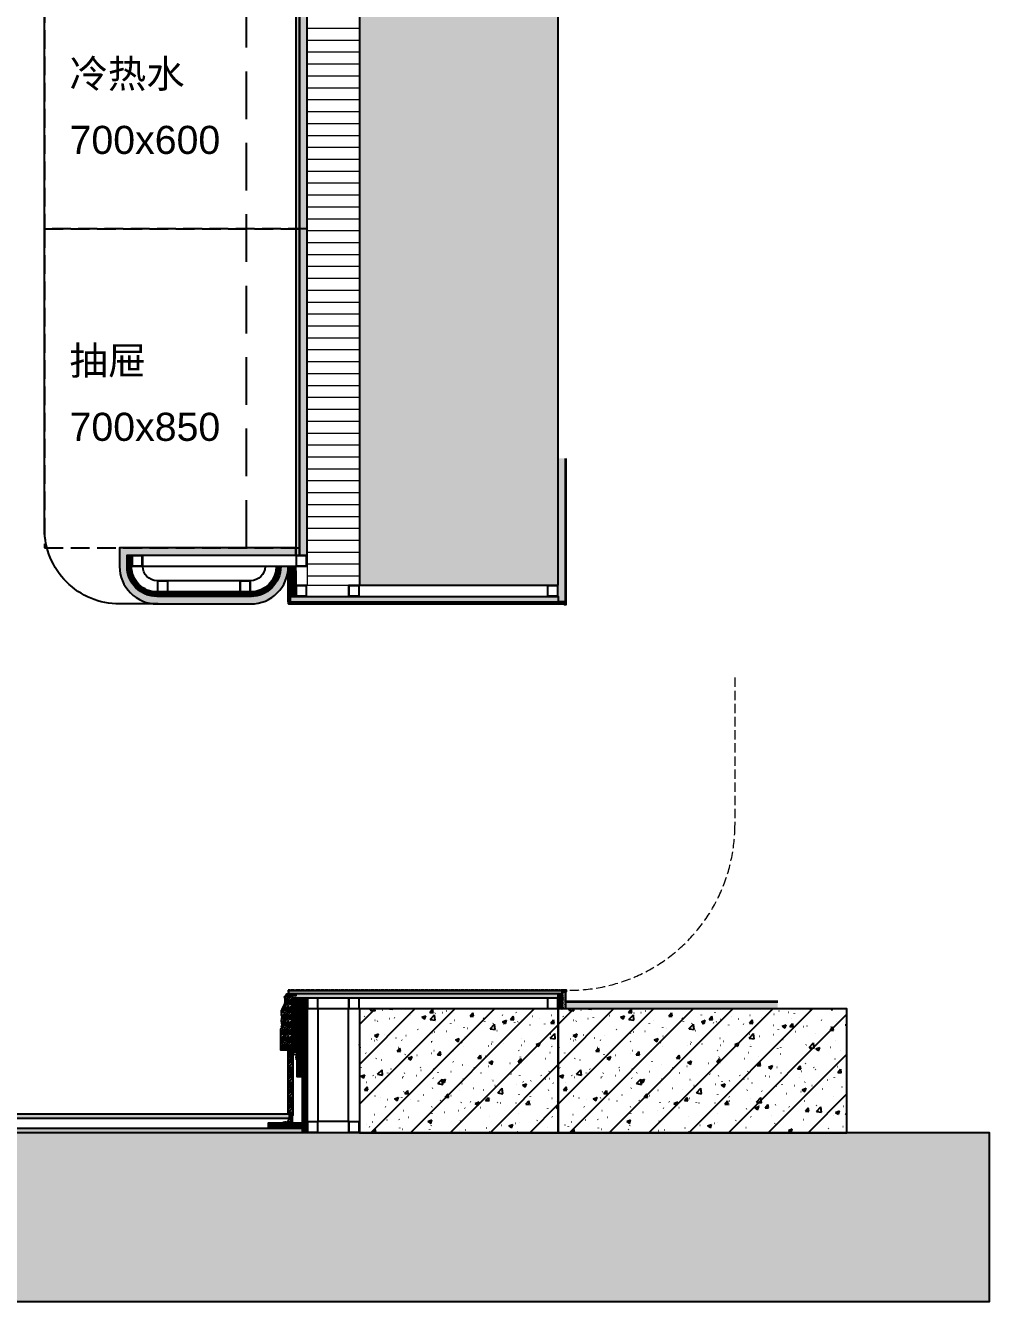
# Model space of a CAD drawing. Header units: millimetres. Extents: x 90086 to 135690, y -7745 to 15991.
# Drawn here: x 132469 to 135040, y -7675 to -4273 of the extents above; entities that cross this region are included whole.
import ezdxf

# ---------------------------------------------------------------- set-up
doc = ezdxf.new("R2010")
doc.units = ezdxf.units.MM
for name, pattern in [('ACAD_ISO02W100', [15, 12, -3]), ('DASH', [0.35, 0.25, -0.1]), ('DASHED', [19.05, 12.7, -6.35]), ('HIDDEN2', [0.1875, 0.125, -0.0625])]:
    doc.linetypes.add(name, pattern=pattern)
for name, color, linetype, lineweight in [('_ACM-A-DETL-PATT', 8, 'Continuous', 0), ('_ACM-A-DETL-THIN', 2, 'Continuous', 9), ('_ACM-A-HACH', 251, 'Continuous', 9), ('_ACM-A-WALL-HACH', 251, 'Continuous', 9), ('I-WALL', 6, 'Continuous', 13), ('IA10-16 Floor Detail$0$A-ELEV-HATC-8', 8, 'Continuous', 5)]:
    doc.layers.add(name, color=color, linetype=linetype, lineweight=lineweight)
for name, color, linetype in [('FURN', 1, 'Continuous'), ('I-DETL-LW01', 1, 'Continuous'), ('I-DETL-LW02', 2, 'Continuous'), ('I-DETL-LW251', 251, 'Continuous'), ('I-PL-IDS-MILL', 40, 'Continuous'), ('I-PL-LIGHT', 1, 'HIDDEN2'), ('I-SECT-LW01', 1, 'Continuous'), ('I-SECT-LW02', 2, 'Continuous'), ('I-SECT-LW251-PATT', 251, 'Continuous'), ('PE-尺寸标注', 44, 'Continuous'), ('Structure【大样结构线】', 30, 'Continuous'), ('WALL TYPE$0$HATCH', 8, 'Continuous'), ('WALL TYPE$0$I-SECT-LW03', 3, 'Continuous')]:
    doc.layers.add(name, color=color, linetype=linetype)
doc.styles.add('Arial', font='ARIALUNI.ttf')
pattern_1 = [(45, (77984.889, -14447.9702), (-2.24506403, 2.24506403), []), (135, (77984.889, -14447.9702), (-6.73519209, 2.24506403), [7.9375, -4.7625])]

# ---------------------------------------------------------------- blocks, each defined once
blk = doc.blocks.new('A$C4abdce61')
at = {"layer": '_ACM-A-DETL-PATT'}
for points in [[(1.5, 0), (28.5, 0, 0.4142136), (30, 1.5), (30, 28.5, 0.4142136), (28.5, 30), (1.5, 30, 0.4142136), (0, 28.5), (0, 1.5, 0.4142136)], [(3.75, 2.25), (26.25, 2.25, 0.4142136), (27.75, 3.75), (27.75, 26.25, 0.4142136), (26.25, 27.75), (3.75, 27.75, 0.4142136), (2.25, 26.25), (2.25, 3.75, 0.4142136)]]:
    blk.add_lwpolyline(points, format="xyb", close=True, dxfattribs=at)
blk = doc.blocks.new('海龙_1215173755')
at = {"layer": 'WALL TYPE$0$HATCH', "ltscale": 2}
h = blk.add_hatch(dxfattribs=at)
h.set_pattern_fill('ANSI32', color=256, scale=0.5)
h.set_pattern_definition([(45, (-39299.698, -12402.6693), (-3.36759605, 3.36759605), []), (45, (-39297.453, -12402.6693), (-3.36759605, 3.36759605), [])])
edge = h.paths.add_edge_path()
edge.add_line((2.3, -7.2), (2.3, 11.3))
edge.add_line((2.3, 11.3), (-2.8, 11.3))
edge.add_arc((-2.8, 9.3), 2, 90, 201.2139)
edge.add_arc((-6, 5.9), 2.97, -243.0808, 63.0808, ccw=False)
edge.add_arc((-9.2, 9.3), 2, 338.7861, 450)
edge.add_line((-9.2, 11.3), (-22.7, 11.3))
edge.add_line((-22.7, 11.3), (-22.7, 9.3))
edge.add_line((-22.7, 9.3), (-9.2, 9.3))
edge.add_arc((-6, 6.1), 4.51, 135.3033, 404.6967)
edge.add_line((-2.8, 9.3), (0.3, 9.3))
edge.add_line((0.3, 9.3), (0.3, -3.5))
edge.add_line((0.3, -3.5), (0.3, -5.1))
edge.add_line((0.3, -5.1), (-6.5, -5.1))
edge.add_line((-6.5, -5.1), (-6.5, -7.2))
edge.add_line((-6.5, -7.2), (2.3, -7.2))
at = {"color": 1, "linetype": 'Continuous', "lineweight": 15}
blk.add_lwpolyline([(2.3, -7.2), (2.3, 11.3), (-2.8, 11.3, 0.527318), (-4.6, 8.5, -4.178276), (-7.3, 8.5, 0.527318), (-9.2, 11.3), (-22.7, 11.3), (-22.7, 9.3), (-9.2, 9.3, 2.396256), (-2.8, 9.3), (0.3, 9.3), (0.3, -3.5), (0.3, -5.1), (-6.5, -5.1), (-6.5, -7.2)], format="xyb", close=True, dxfattribs=at)
at = {"color": 1, "linetype": 'Continuous', "lineweight": 15, "elevation": 7.8}
blk.add_lwpolyline([(-17.3, 24.1), (-17.3, 8.5), (-15.2, 8.5), (-15.2, 24.1)], close=True, dxfattribs=at)

msp = doc.modelspace()

# ---------------------------------------------------------------- hatches: boundary and pattern name
h = msp.add_hatch()
h.set_pattern_fill('0-钢筋混凝土001-DOM', color=250, scale=15, pattern_type=2)
h.set_pattern_definition([(45, (133109.71, -55.11), (-53.033, 53.033), []), (50, (133109.71, -55.11), (107.589, -9.4128), [11.25, -123.75]), (355, (133109.71, -55.11), (-20.8127, 112.8288), [9, -99]), (100.4514, (133118.68, -55.89), (86.7764, 103.416), [9.561, -105.1713]), (46.1842, (133109.71, -25.11), (160.0862, -24.828), [16.875, -185.625]), (96.6356, (133123.05, -27.18), (140.1994, 146.1177), [14.3415, -157.757]), (351.1842, (133109.71, -25.11), (140.1993, 146.118), [13.5, -148.5]), (21, (133124.71, -32.61), (89.536, -60.3928), [11.25, -123.75]), (326, (133124.71, -32.61), (36.4973, 108.7725), [9, -99]), (71.4514, (133132.17, -37.64), (126.0334, 48.3796), [9.561, -105.1713]), (37.5, (133109.71, -55.11), (1.82398, 49.93408), [0.75, -97.8, 0.75, -100.5, 0.75, -99.375]), (7.5, (133109.71, -55.11), (39.46043, 59.16176), [0.75, -57.3, 0.75, -95.55, 0.75, -37.875]), (327.5, (133076.26, -55.11), (80.07337, -3.38323), [0.75, -37.5, 0.75, -117, 0.75, -155.25]), (317.5, (133061.26, -55.11), (87.4779, 15.01575), [0.75, -48.75, 0.75, -77.7, 0.75, -110.25])])
h.paths.add_polyline_path([(133889.7, -5765.1), (133889.7, -2745.1), (133359.7, -2745.1), (133359.7, -5765.1)])
h = msp.add_hatch()
h.set_pattern_fill('0-钢筋混凝土001-DOM', color=250, scale=15, pattern_type=2)
h.set_pattern_definition([(45, (133109.71, -4535.11), (-53.033, 53.033), []), (50, (133109.71, -4535.11), (107.589, -9.4128), [11.25, -123.75]), (355, (133109.71, -4535.11), (-20.8127, 112.829), [9, -99]), (100.4514, (133118.68, -4535.89), (86.7764, 103.416), [9.561, -105.1713]), (46.184, (133109.71, -4505.11), (160.086, -24.828), [16.875, -185.625]), (96.6356, (133123.05, -4507.18), (140.199, 146.118), [14.3415, -157.757]), (351.184, (133109.71, -4505.11), (140.199, 146.118), [13.5, -148.5]), (21, (133124.71, -4512.61), (89.536, -60.3928), [11.25, -123.75]), (326, (133124.71, -4512.61), (36.4973, 108.7725), [9, -99]), (71.4514, (133132.17, -4517.64), (126.0334, 48.3796), [9.561, -105.1713]), (37.5, (133109.71, -4535.11), (1.824, 49.9341), [0.75, -97.8, 0.75, -100.5, 0.75, -99.375]), (7.5, (133109.71, -4535.11), (39.4604, 59.1618), [0.75, -57.3, 0.75, -95.55, 0.75, -37.875]), (327.5, (133076.26, -4535.11), (80.07337, -3.38323), [0.75, -37.5, 0.75, -117, 0.75, -155.25]), (317.5, (133061.26, -4535.11), (87.478, 15.0157), [0.75, -48.75, 0.75, -77.7, 0.75, -110.25])])
h.paths.add_polyline_path([(133889.7, -7225.1), (133889.7, -6895.1), (133359.7, -6895.1), (133359.7, -7225.1)])
h = msp.add_hatch()
h.set_pattern_fill('0-钢筋混凝土001-DOM', color=250, scale=15, pattern_type=2)
h.set_pattern_definition([(45, (133639.71, -4535.11), (-53.033, 53.033), []), (50, (133639.71, -4535.11), (107.589, -9.4128), [11.25, -123.75]), (355, (133639.71, -4535.11), (-20.8127, 112.829), [9, -99]), (100.4514, (133648.68, -4535.89), (86.7764, 103.416), [9.561, -105.1713]), (46.184, (133639.71, -4505.11), (160.086, -24.828), [16.875, -185.625]), (96.6356, (133653.05, -4507.18), (140.199, 146.118), [14.3415, -157.757]), (351.184, (133639.71, -4505.11), (140.199, 146.118), [13.5, -148.5]), (21, (133654.71, -4512.61), (89.536, -60.3928), [11.25, -123.75]), (326, (133654.71, -4512.61), (36.4973, 108.7725), [9, -99]), (71.4514, (133662.17, -4517.64), (126.0334, 48.3796), [9.561, -105.1713]), (37.5, (133639.71, -4535.11), (1.824, 49.9341), [0.75, -97.8, 0.75, -100.5, 0.75, -99.375]), (7.5, (133639.71, -4535.11), (39.4604, 59.1618), [0.75, -57.3, 0.75, -95.55, 0.75, -37.875]), (327.5, (133606.26, -4535.11), (80.07337, -3.38323), [0.75, -37.5, 0.75, -117, 0.75, -155.25]), (317.5, (133591.26, -4535.11), (87.478, 15.0157), [0.75, -48.75, 0.75, -77.7, 0.75, -110.25])])
h.paths.add_polyline_path([(134659.7, -7225.1), (134659.7, -6895.1), (133889.7, -6895.1), (133889.7, -7225.1)])
h = msp.add_hatch()
h.set_pattern_fill('0-钢筋混凝土001-DOM', color=250, scale=15, pattern_type=2)
h.set_pattern_definition([(45, (131624.71, -4985.11), (-53.033, 53.033), []), (50, (131624.71, -4985.11), (107.589, -9.4128), [11.25, -123.75]), (355, (131624.71, -4985.11), (-20.8127, 112.8288), [9, -99]), (100.4514, (131633.68, -4985.89), (86.7764, 103.416), [9.561, -105.1713]), (46.1842, (131624.71, -4955.11), (160.086, -24.828), [16.875, -185.625]), (96.6356, (131638.05, -4957.18), (140.1994, 146.1177), [14.3415, -157.757]), (351.184, (131624.71, -4955.11), (140.199, 146.118), [13.5, -148.5]), (21, (131639.71, -4962.61), (89.536, -60.3928), [11.25, -123.75]), (326, (131639.71, -4962.61), (36.4973, 108.7725), [9, -99]), (71.4514, (131647.17, -4967.64), (126.0334, 48.3796), [9.561, -105.1713]), (37.5, (131624.71, -4985.11), (1.82398, 49.93408), [0.75, -97.8, 0.75, -100.5, 0.75, -99.375]), (7.5, (131624.71, -4985.11), (39.4604, 59.16176), [0.75, -57.3, 0.75, -95.55, 0.75, -37.875]), (327.5, (131591.26, -4985.11), (80.07337, -3.38323), [0.75, -37.5, 0.75, -117, 0.75, -155.25]), (317.5, (131576.26, -4985.11), (87.4779, 15.0157), [0.75, -48.75, 0.75, -77.7, 0.75, -110.25])])
h.paths.add_polyline_path([(131874.7, -7225.1), (131874.7, -7675.1), (135039.7, -7675.1), (135039.7, -7225.1)])
at = {"layer": '_ACM-A-WALL-HACH'}
h = msp.add_hatch(dxfattribs=at)
h.set_pattern_fill('ANSI31', color=256, scale=10, angle=-45)
h.set_pattern_definition([(360, (119955.28, 90113.024), (1e-14, 31.75), [])])
h.paths.add_polyline_path([(133359.7, -5765.1), (133359.7, -2745.1), (133219.7, -2745.1), (133219.7, -5765.1)])
at = {"layer": 'I-DETL-LW251'}
h = msp.add_hatch(dxfattribs=at)
h.set_pattern_fill('ANSI38', color=250, angle=180)
h.set_pattern_definition([(225, (132739.7042, -5795.1087), (2.245064, -2.245064), []), (315, (132739.7042, -5795.1087), (6.735192, -2.245064), [7.9375, -4.7625])])
edge = h.paths.add_edge_path()
edge.add_line((132751.7, -5685.1), (132739.7, -5685.1))
edge.add_line((132739.7, -5685.1), (132739.7, -5715.1))
edge.add_arc((132819.7, -5715.1), 80, 180, 270)
edge.add_line((132819.7, -5795.1), (133069.7, -5795.1))
edge.add_arc((133069.7, -5715.1), 80, -90, 0)
edge.add_line((133149.7, -5715.1), (133137.7, -5715.1))
edge.add_arc((133069.7, -5715.1), 68, -90, 0, ccw=False)
edge.add_line((133069.7, -5783.1), (132819.7, -5783.1))
edge.add_arc((132819.7, -5715.1), 68, -180, -90, ccw=False)
edge.add_line((132751.7, -5715.1), (132751.7, -5685.1))
h = msp.add_hatch(dxfattribs=at)
h.set_pattern_fill('ANSI38', color=250, angle=90)
h.set_pattern_definition([(135, (141988.1652, -56403.175), (-2.24506403, -2.24506403), []), (225, (141988.1652, -56403.175), (-2.24506403, -6.7351921), [7.9375, -4.7625])])
h.paths.add_polyline_path([(133174.7, -5715.1), (133174.7, -5795.1), (133189.5, -5795.1), (133189.5, -5715.1)])
h = msp.add_hatch(dxfattribs=at)
h.set_pattern_fill('ANSI38', color=250, angle=90)
h.set_pattern_definition([(135, (133174.7104, -5810.1087), (-2.245064, -2.245064), []), (225, (133174.7104, -5810.1087), (-2.245064, -6.735192), [7.9375, -4.7625])])
h.paths.add_polyline_path([(133174.7, -5795.1), (133174.7, -5810.1), (133889.7, -5810.1), (133889.7, -5795.1)])
h = msp.add_hatch(dxfattribs=at)
h.set_pattern_fill('ANSI38', color=250, angle=-90)
h.set_pattern_definition([(315, (77984.889, -14447.9702), (2.24506403, 2.24506403), []), (45, (77984.889, -14447.9702), (2.24506403, 6.73519209), [7.9375, -4.7625])])
edge = h.paths.add_edge_path()
edge.add_line((133189.7, -6855.1), (133189.7, -6860.1))
edge.add_line((133189.7, -6860.1), (133179.7, -6860.1))
edge.add_line((133179.7, -6860.1), (133179.7, -6865.1))
edge.add_line((133179.7, -6865.1), (133889.7, -6865.1))
edge.add_line((133889.7, -6865.1), (133889.7, -6855.1))
edge.add_line((133889.7, -6855.1), (133189.7, -6855.1))
h = msp.add_hatch(dxfattribs=at)
h.set_pattern_fill('ANSI38', color=250)
h.set_pattern_definition(pattern_1)
h.paths.add_polyline_path([(133192.9, -6865.1), (133192.9, -7005.4), (133179.7, -7005.4), (133179.7, -6865.1)])
h = msp.add_hatch(dxfattribs=at)
h.set_pattern_fill('ANSI38', color=250)
h.set_pattern_definition(pattern_1)
h.paths.add_polyline_path([(133207.8, -7075.7), (133193, -7075.7), (133193, -6865.1), (133207.8, -6865.1)])
h = msp.add_hatch(dxfattribs=at)
h.set_pattern_fill('ANSI38', color=250)
h.set_pattern_definition(pattern_1)
h.paths.add_polyline_path([(133219.8, -7225.1), (133207.8, -7225.1), (133207.8, -6865.1), (133219.8, -6865.1)])
h = msp.add_hatch(dxfattribs=at)
h.set_pattern_fill('ANSI38', color=250, angle=-90)
h.set_pattern_definition([(315, (77964.999, -14447.9702), (2.24506403, 2.24506403), []), (45, (77964.999, -14447.9702), (2.24506403, 6.73519209), [7.9375, -4.7625])])
h.paths.add_polyline_path([(133899.7, -6855.1), (133899.7, -6895.1), (133889.7, -6895.1), (133889.7, -6855.1)])
h = msp.add_hatch(dxfattribs=at)
h.set_pattern_fill('ANSI38', color=250, angle=-90)
h.set_pattern_definition([(315, (121389.21, 28586.6786), (2.24506403, 2.24506403), []), (45, (121389.21, 28586.6786), (2.24506403, 6.7351921), [7.9375, -4.7625])])
h.paths.add_polyline_path([(130524.7, -7225.2), (130524.7, -7213.2), (133207.8, -7213.2), (133207.8, -7225.2)])
h = msp.add_hatch(dxfattribs=at)
h.set_pattern_fill('ANSI38', color=250, angle=-90)
h.set_pattern_definition([(315, (133655.9838, -8404.1086), (2.245064, 2.245064), []), (45, (133655.9838, -8404.1086), (2.245064, 6.735192), [7.9375, -4.7625])])
h.paths.add_polyline_path([(133117.1, -7213.2), (133117.1, -7198.4), (133207.8, -7198.4), (133207.8, -7213.2)])
at = {"layer": 'I-SECT-LW251-PATT'}
h = msp.add_hatch(dxfattribs=at)
h.set_pattern_fill('AR-SAND', color=256, scale=0.05, angle=270)
h.set_pattern_definition([(307.5, (133889.7104, -5765.1087), (2.447066, 0.080002), [0, -1.9304, 0, -2.159, 0, -2.06375]), (277.5, (133889.7104, -5765.1087), (3.584126, -2.247616), [0, -1.0414, 0, -1.7399, 0, -0.66675]), (237.5, (133889.7104, -5763.5466), (0.007186, -3.954962), [0, -0.635, 0, -2.286, 0, -2.9845]), (227.5, (133889.7104, -5763.5466), (1.114647, -3.817782), [0, -0.3175, 0, -1.4986, 0, -1.7145])])
h.paths.add_polyline_path([(133907.7, -5427), (133889.7, -5427), (133889.7, -5809.1), (133907.7, -5809.1)])
h = msp.add_hatch(dxfattribs=at)
h.set_pattern_fill('AR-SAND', color=256, scale=0.05, angle=270, style=0)
h.set_pattern_definition([(307.5, (115142.6303, 5507.5133), (2.44706619, 0.08000156), [0, -1.9304, 0, -2.159, 0, -2.06375]), (277.5, (115142.6303, 5507.5133), (3.5841255, -2.2476164), [0, -1.0414, 0, -1.7399, 0, -0.66675]), (237.5, (115142.6303, 5509.0754), (0.00718592, -3.95496185), [0, -0.635, 0, -2.286, 0, -2.9845]), (227.5, (115142.6303, 5509.0754), (1.1146466, -3.81778226), [0, -0.3175, 0, -1.4986, 0, -1.7145])])
h.paths.add_polyline_path([(133170.8, -6846.1), (133899.7, -6846.1), (133899.7, -6855.1), (133170.8, -6855.1)])
h = msp.add_hatch(dxfattribs=at)
h.set_pattern_fill('AR-SAND', color=256, scale=0.05, angle=180, style=0)
h.set_pattern_definition([(217.5, (146262.3296, 11855.3037), (0.08000156, -2.44706619), [0, -1.9304, 0, -2.159, 0, -2.06375]), (187.5, (146262.3296, 11855.3037), (-2.2476164, -3.5841255), [0, -1.0414, 0, -1.7399, 0, -0.66675]), (147.5, (146263.8917, 11855.3037), (-3.95496185, -0.00718592), [0, -0.635, 0, -2.286, 0, -2.9845]), (137.5, (146263.8917, 11855.3037), (-3.81778226, -1.1146466), [0, -0.3175, 0, -1.4986, 0, -1.7145])])
h.paths.add_polyline_path([(133908.7, -6849.1), (133908.7, -6895.1), (133899.7, -6895.1), (133899.7, -6849.1)])
h = msp.add_hatch(dxfattribs=at)
h.set_pattern_fill('AR-SAND', color=256, scale=0.05, angle=180)
h.set_pattern_definition([(217.5, (133928.5925, -6936.1296), (0.0800016, -2.447066), [0, -1.9304, 0, -2.159, 0, -2.06375]), (187.5, (133928.5925, -6936.1296), (-2.247616, -3.584126), [0, -1.0414, 0, -1.7399, 0, -0.66675]), (147.5, (133930.1546, -6936.1296), (-3.954962, -0.007186), [0, -0.635, 0, -2.286, 0, -2.9845]), (137.5, (133930.1546, -6936.1296), (-3.817782, -1.114647), [0, -0.3175, 0, -1.4986, 0, -1.7145])])
h.paths.add_polyline_path([(134475, -6877.1), (134475, -6895.1), (133908.7, -6895.1), (133908.7, -6877.1)])
at = {"layer": 'IA10-16 Floor Detail$0$A-ELEV-HATC-8'}
h = msp.add_hatch(dxfattribs=at)
h.set_pattern_fill('ANSI33', color=8)
h.set_pattern_definition([(45, (78054.881, -14497.97), (-4.49012806, 4.49012806), []), (45, (78059.371, -14497.97), (-4.49012806, 4.49012806), [3.175, -1.5875])])
h.paths.add_polyline_path([(133189.7, -5685.1), (133199.7, -5685.1), (133199.7, -2745.1), (133189.7, -2745.1)])
at = {"layer": 'PE-尺寸标注'}
h = msp.add_hatch(dxfattribs=at)
h.set_pattern_fill('木纹面1', color=250, scale=5, angle=-90, style=0, pattern_type=2)
h.set_pattern_definition([(333.43495, (77985.756, -14465.903), (-1e-09, -20), [4.621368, -17.7393114]), (310.601295, (78003.05, -14452.746), (2e-08, -20), [4.158066, -88.037378]), (310.601295, (78023.05, -14462.746), (2e-08, -20), [4.158066, -88.037378]), (310.601295, (78043.05, -14472.746), (-1e-08, -20), [4.158066, -88.037378]), (333.43495, (77982.96, -14455.756), (-1e-09, -20), [4.237008, -18.123672]), (320.19443, (77986.75, -14457.651), (8e-10, -20), [2.24049, -75.862006]), (320.19443, (78006.75, -14467.651), (8e-10, -20), [2.24049, -75.862006]), (320.19443, (78026.75, -14477.651), (8e-10, -20), [2.24049, -75.862006]), (291.80141, (77988.472, -14459.085), (-3e-08, -20), [2.868712, -50.982936]), (303.690068, (77989.537, -14461.749), (-1e-08, -20), [2.521813, -33.5337]), (333.43495, (77990.936, -14463.847), (-8e-09, -20), [3.3552885, -19.005391]), (315, (77993.937, -14465.348), (-3e-15, -20), [2.717818, -53.850724]), (315, (78013.937, -14475.348), (-3e-15, -20), [2.717818, -53.850724]), (291.80141, (77995.859, -14467.269), (-3e-08, -20), [2.19237, -51.659278]), (333.43495, (77982.499, -14449.275), (-8e-09, -20), [7.1896, -15.17108]), (320.19443, (77988.929, -14452.49), (8e-10, -20), [4.573562, -73.528935]), (320.19443, (78008.929, -14462.49), (8e-10, -20), [4.573562, -73.528935]), (320.19443, (78028.929, -14472.49), (8e-10, -20), [4.573562, -73.528935]), (303.690068, (77992.443, -14455.418), (-1e-08, -20), [2.2405595, -33.8149534]), (285.945396, (77993.6856, -14457.2824), (-1.45e-06, -20), [3.5624845, -69.2386145]), (303.690068, (77994.664, -14460.708), (-1e-08, -20), [4.0929665, -31.962546]), (320.19443, (77996.935, -14464.113), (8e-10, -20), [5.197338, -72.90516]), (320.19443, (78016.935, -14474.113), (8e-10, -20), [5.197338, -72.90516]), (320.19443, (78036.935, -14484.113), (-3e-09, -20), [5.197338, -72.90516]), (291.80141, (78000.927, -14467.441), (-3e-08, -20), [5.7145015, -48.137147]), (320.19443, (77989.889, -14447.97), (8e-10, -20), [5.214067, -72.88843]), (320.19443, (78009.889, -14457.97), (8e-10, -20), [5.214067, -72.88843]), (320.19443, (78029.889, -14467.97), (8e-10, -20), [5.214067, -72.88843]), (303.690068, (77993.895, -14451.308), (-1e-08, -20), [4.838075, -31.217438]), (296.565051, (77996.578, -14455.334), (1e-09, -20), [7.98596, -81.456759]), (296.565051, (78016.578, -14465.334), (1e-09, -20), [7.98596, -81.456759]), (310.601295, (78000.15, -14462.477), (2e-08, -20), [4.319301, -87.876143]), (310.601295, (78020.15, -14472.477), (2e-08, -20), [4.319301, -87.876143]), (310.601295, (78040.15, -14482.477), (2e-08, -20), [4.319301, -87.876143]), (303.690068, (77996.673, -14449.305), (-1e-08, -20), [2.735792, -33.319722]), (296.565051, (77998.191, -14451.581), (8e-09, -20), [7.158076, -82.284643]), (296.565051, (78018.191, -14461.581), (-8e-08, -20), [7.158076, -82.284643]), (310.601295, (78001.392, -14457.984), (2e-08, -20), [1.700823, -90.494622]), (310.601295, (78021.392, -14467.984), (2e-08, -20), [1.700823, -90.494622]), (310.601295, (78041.392, -14477.984), (2e-08, -20), [1.700823, -90.494622])])
edge = h.paths.add_edge_path()
edge.add_arc((133069.7, -5715.1), 80, -90, 0, ccw=False)
edge.add_line((133069.7, -5795.1), (132819.7, -5795.1))
edge.add_arc((132819.7, -5715.1), 80, -180, -90, ccw=False)
edge.add_line((132739.7, -5715.1), (132739.7, -5685.1))
edge.add_line((132739.7, -5685.1), (133189.7, -5685.1))
edge.add_line((133189.7, -5685.1), (133189.7, -5665.1))
edge.add_line((133189.7, -5665.1), (132719.7, -5665.1))
edge.add_line((132719.7, -5665.1), (132719.7, -5715.1))
edge.add_arc((132819.7, -5715.1), 100, 180, 270)
edge.add_line((132819.7, -5815.1), (133069.7, -5815.1))
edge.add_arc((133069.7, -5715.1), 100, -90, 0)
edge.add_line((133169.7, -5715.1), (133149.7, -5715.1))
h = msp.add_hatch(dxfattribs=at)
h.set_pattern_fill('木纹面1', color=250, scale=5, style=0, pattern_type=2)
h.set_pattern_definition([(63.43495, (146128.372, -46306.52), (20, -1e-09), [4.621368, -17.739311]), (40.601295, (146115.215, -46289.226), (20, 2e-08), [4.158067, -88.037378]), (40.601295, (146125.215, -46269.226), (20, 2e-08), [4.158067, -88.037378]), (40.601295, (146135.215, -46249.226), (20, -1e-08), [4.158067, -88.037378]), (63.43495, (146118.224, -46309.315), (20, -1e-09), [4.237008, -18.123672]), (50.19443, (146120.119, -46305.525), (20, 8e-10), [2.24049, -75.862006]), (50.19443, (146130.119, -46285.525), (20, 8e-10), [2.24049, -75.862006]), (50.19443, (146140.119, -46265.525), (20, 8e-10), [2.24049, -75.862006]), (21.80141, (146121.5534, -46303.804), (20, -3e-08), [2.868712, -50.982936]), (33.690068, (146124.217, -46302.739), (20, -1e-08), [2.521813, -33.5337]), (63.43495, (146126.315, -46301.34), (20, -8e-09), [3.3552885, -19.005391]), (45, (146127.816, -46298.339), (20, -4e-15), [2.717818, -53.850724]), (45, (146137.816, -46278.339), (20, -4e-15), [2.717818, -53.850724]), (21.80141, (146129.7375, -46296.417), (20, -3e-08), [2.19237, -51.659278]), (63.43495, (146111.743, -46309.777), (20, -8e-09), [7.1896, -15.17108]), (50.19443, (146114.958, -46303.347), (20, 8e-10), [4.573562, -73.528935]), (50.19443, (146124.958, -46283.347), (20, 8e-10), [4.573562, -73.528935]), (50.19443, (146134.958, -46263.347), (20, 8e-10), [4.573562, -73.528935]), (33.690068, (146117.886, -46299.833), (20, -1e-08), [2.2405595, -33.814953]), (15.945396, (146119.7506, -46298.5903), (20, -1.45e-06), [3.5624845, -69.238614]), (33.690068, (146123.176, -46297.612), (20, -1e-08), [4.0929665, -31.962546]), (50.19443, (146126.582, -46295.341), (20, 8e-10), [5.197338, -72.90516]), (50.19443, (146136.582, -46275.341), (20, 8e-10), [5.197338, -72.90516]), (50.19443, (146146.582, -46255.341), (20, -3e-09), [5.197338, -72.90516]), (21.80141, (146129.909, -46291.3485), (20, -3e-08), [5.7145015, -48.137147]), (50.19443, (146110.438, -46302.387), (20, 8e-10), [5.214067, -72.88843]), (50.19443, (146120.438, -46282.387), (20, 8e-10), [5.214067, -72.88843]), (50.19443, (146130.438, -46262.387), (20, 8e-10), [5.214067, -72.88843]), (33.690068, (146113.776, -46298.381), (20, -1e-08), [4.838075, -31.217438]), (26.56505, (146117.802, -46295.6975), (20, 1e-09), [7.98596, -81.456759]), (26.56505, (146127.802, -46275.6975), (20, 1e-09), [7.98596, -81.456759]), (40.601295, (146124.945, -46292.126), (20, 2e-08), [4.3193, -87.876143]), (40.601295, (146134.945, -46272.126), (20, 2e-08), [4.3193, -87.876143]), (40.601295, (146144.945, -46252.126), (20, 2e-08), [4.3193, -87.876143]), (33.690068, (146111.773, -46295.603), (20, -1e-08), [2.735792, -33.319722]), (26.56505, (146114.049, -46294.085), (20, 8e-09), [7.158076, -82.284643]), (26.56505, (146124.049, -46274.085), (20, -8e-08), [7.158076, -82.284643]), (40.601295, (146120.452, -46290.884), (20, 2e-08), [1.700823, -90.494622]), (40.601295, (146130.452, -46270.884), (20, 2e-08), [1.700823, -90.494622]), (40.601295, (146140.452, -46250.884), (20, 2e-08), [1.700823, -90.494622])])
edge = h.paths.add_edge_path()
edge.add_line((133179.7, -6860.1), (133179.7, -6985.1))
edge.add_line((133179.7, -6985.1), (133179.7, -6985.1))
edge.add_line((133179.7, -6985.1), (133179.7, -7005.1))
edge.add_line((133179.7, -7005.1), (133149.7, -7005.1))
edge.add_line((133149.7, -7005.1), (133149.7, -6948.1))
edge.add_arc((133148.5, -6944), 4.26, -73.7626, 9.1139)
edge.add_arc((133154.9, -6941.4), 2.88, 93.24, 221.0136, ccw=False)
edge.add_arc((133174, -6926.6), 22.6, 148.2053, 211.7972, ccw=False)
edge.add_arc((133155.4, -6910.7), 4.1, 130.7657, 260.6155, ccw=False)
edge.add_arc((133163, -6901.8), 11.8, 146.3286, 209.4026, ccw=False)
edge.add_arc((133120.9, -6870), 41, -38.0152, 4.1596)
edge.add_arc((133162.9, -6864.1), 3.08, 91.4187, 249.425, ccw=False)
edge.add_line((133162.8, -6861.1), (133162.8, -6858.7))
edge.add_arc((133161.1, -6854.2), 4.77, -69.5436, -10.7646)
edge.add_line((133165.8, -6855.1), (133189.7, -6855.1))
edge.add_line((133189.7, -6855.1), (133189.7, -6860.1))
edge.add_line((133189.7, -6860.1), (133179.7, -6860.1))
h = msp.add_hatch(dxfattribs=at)
h.set_pattern_fill('木纹面1', color=250, scale=5, style=0, pattern_type=2)
h.set_pattern_definition([(63.43495, (78002.822, -14447.104), (20, -1e-09), [4.621368, -17.7393114]), (40.601295, (77989.665, -14429.81), (20, 2e-08), [4.158067, -88.037378]), (40.601295, (77999.665, -14409.81), (20, 2e-08), [4.158067, -88.037378]), (40.601295, (78009.665, -14389.81), (20, -1e-08), [4.158067, -88.037378]), (63.43495, (77992.675, -14449.899), (20, -1e-09), [4.237008, -18.123672]), (50.19443, (77994.57, -14446.109), (20, 8e-10), [2.24049, -75.862006]), (50.19443, (78004.57, -14426.109), (20, 8e-10), [2.24049, -75.862006]), (50.19443, (78014.57, -14406.109), (20, 8e-10), [2.24049, -75.862006]), (21.80141, (77996.004, -14444.388), (20, -3e-08), [2.868712, -50.982936]), (33.690068, (77998.668, -14443.322), (20, -1e-08), [2.521813, -33.5337]), (63.43495, (78000.766, -14441.923), (20, -8e-09), [3.3552885, -19.005391]), (45, (78002.266, -14438.922), (20, -4e-15), [2.717818, -53.850724]), (45, (78012.266, -14418.922), (20, -4e-15), [2.717818, -53.850724]), (21.80141, (78004.188, -14437.0006), (20, -3e-08), [2.19237, -51.659278]), (63.43495, (77986.194, -14450.36), (20, -8e-09), [7.1896, -15.17108]), (50.19443, (77989.409, -14443.93), (20, 8e-10), [4.573562, -73.528935]), (50.19443, (77999.409, -14423.93), (20, 8e-10), [4.573562, -73.528935]), (50.19443, (78009.409, -14403.93), (20, 8e-10), [4.573562, -73.528935]), (33.690068, (77992.337, -14440.417), (20, -1e-08), [2.2405595, -33.8149534]), (15.945396, (77994.2014, -14439.174), (20, -1.45e-06), [3.5624845, -69.2386145]), (33.690068, (77997.627, -14438.195), (20, -1e-08), [4.0929665, -31.962546]), (50.19443, (78001.032, -14435.925), (20, 8e-10), [5.197338, -72.90516]), (50.19443, (78011.032, -14415.925), (20, 8e-10), [5.197338, -72.90516]), (50.19443, (78021.032, -14395.925), (20, -3e-09), [5.197338, -72.90516]), (21.80141, (78004.3596, -14431.932), (20, -3e-08), [5.7145015, -48.137147]), (50.19443, (77984.889, -14442.97), (20, 8e-10), [5.214067, -72.88843]), (50.19443, (77994.889, -14422.97), (20, 8e-10), [5.214067, -72.88843]), (50.19443, (78004.889, -14402.97), (20, 8e-10), [5.214067, -72.88843]), (33.690068, (77988.227, -14438.965), (20, -1e-08), [4.838075, -31.217438]), (26.565051, (77992.253, -14436.281), (20, 1e-09), [7.98596, -81.456759]), (26.565051, (78002.253, -14416.281), (20, 1e-09), [7.98596, -81.456759]), (40.601295, (77999.396, -14432.71), (20, 2e-08), [4.319301, -87.876143]), (40.601295, (78009.396, -14412.71), (20, 2e-08), [4.319301, -87.876143]), (40.601295, (78019.396, -14392.71), (20, 2e-08), [4.319301, -87.876143]), (33.690068, (77986.224, -14436.186), (20, -1e-08), [2.735792, -33.319722]), (26.565051, (77988.5, -14434.669), (20, 8e-09), [7.158076, -82.284643]), (26.565051, (77998.5, -14414.669), (20, -8e-08), [7.158076, -82.284643]), (40.601295, (77994.903, -14431.468), (20, 2e-08), [1.700823, -90.494622]), (40.601295, (78004.903, -14411.468), (20, 2e-08), [1.700823, -90.494622]), (40.601295, (78014.903, -14391.468), (20, 2e-08), [1.700823, -90.494622])])
h.paths.add_polyline_path([(133181.7, -7175.1), (133169.7, -7175.1), (133169.7, -7005.1), (133174.2, -7005.1), (133174.2, -7014.3), (133177, -7014.3), (133177, -7007.7), (133181.7, -7007.7)])
h = msp.add_hatch(dxfattribs=at)
h.set_pattern_fill('木纹面1', color=250, scale=5, angle=-90, style=0, pattern_type=2)
h.set_pattern_definition([(333.43495, (122199.187, 28363.127), (-1e-09, -20), [4.621368, -17.739311]), (310.601295, (122216.48, 28376.284), (2e-08, -20), [4.158066, -88.037378]), (310.601295, (122236.48, 28366.284), (2e-08, -20), [4.158066, -88.037378]), (310.601295, (122256.48, 28356.284), (-1e-08, -20), [4.158066, -88.037378]), (333.43495, (122196.392, 28373.275), (-1e-09, -20), [4.237008, -18.123672]), (320.19443, (122200.181, 28371.38), (8e-10, -20), [2.24049, -75.862006]), (320.19443, (122220.181, 28361.38), (8e-10, -20), [2.24049, -75.862006]), (320.19443, (122240.181, 28351.38), (8e-10, -20), [2.24049, -75.862006]), (291.80141, (122201.9025, 28369.946), (-3e-08, -20), [2.868712, -50.982936]), (303.690068, (122202.968, 28367.282), (-1e-08, -20), [2.521813, -33.5337]), (333.43495, (122204.367, 28365.184), (-8e-09, -20), [3.355288, -19.005391]), (315, (122207.368, 28363.683), (-9e-15, -20), [2.717818, -53.850724]), (315, (122227.368, 28353.683), (-9e-15, -20), [2.717818, -53.850724]), (291.80141, (122209.29, 28361.7616), (-3e-08, -20), [2.19237, -51.659278]), (333.43495, (122195.93, 28379.756), (-8e-09, -20), [7.1896, -15.17108]), (320.19443, (122202.36, 28376.54), (8e-10, -20), [4.573562, -73.528935]), (320.19443, (122222.36, 28366.54), (8e-10, -20), [4.573562, -73.528935]), (320.19443, (122242.36, 28356.54), (8e-10, -20), [4.573562, -73.528935]), (303.690068, (122205.874, 28373.613), (-1e-08, -20), [2.24056, -33.814953]), (285.945396, (122207.1164, 28371.7485), (-1.45e-06, -20), [3.562485, -69.238614]), (303.690068, (122208.095, 28368.323), (-1e-08, -20), [4.092966, -31.962546]), (320.19443, (122210.365, 28364.918), (8e-10, -20), [5.197338, -72.90516]), (320.19443, (122230.365, 28354.918), (8e-10, -20), [5.197338, -72.90516]), (320.19443, (122250.365, 28344.918), (-3e-09, -20), [5.197338, -72.90516]), (291.80141, (122214.358, 28361.59), (-3e-08, -20), [5.714502, -48.137147]), (320.19443, (122203.32, 28381.06), (8e-10, -20), [5.214067, -72.88843]), (320.19443, (122223.32, 28371.06), (8e-10, -20), [5.214067, -72.88843]), (320.19443, (122243.32, 28361.06), (8e-10, -20), [5.214067, -72.88843]), (303.690068, (122207.326, 28377.723), (-1e-08, -20), [4.838075, -31.217438]), (296.56505, (122210.009, 28373.697), (1e-09, -20), [7.98596, -81.45676]), (296.56505, (122230.009, 28363.697), (1e-09, -20), [7.98596, -81.45676]), (310.601295, (122213.581, 28366.554), (2e-08, -20), [4.3193, -87.876143]), (310.601295, (122233.581, 28356.554), (2e-08, -20), [4.3193, -87.876143]), (310.601295, (122253.581, 28346.554), (2e-08, -20), [4.3193, -87.876143]), (303.690068, (122210.104, 28379.726), (-1e-08, -20), [2.735792, -33.319722]), (296.56505, (122211.621, 28377.45), (8e-09, -20), [7.158076, -82.284643]), (296.56505, (122231.621, 28367.45), (-8e-08, -20), [7.158076, -82.284643]), (310.601295, (122214.823, 28371.047), (2e-08, -20), [1.700823, -90.49462]), (310.601295, (122234.823, 28361.047), (2e-08, -20), [1.700823, -90.49462]), (310.601295, (122254.823, 28351.047), (2e-08, -20), [1.700823, -90.49462])])
h.paths.add_polyline_path([(131990.3, -7187.1), (131990.3, -7175.1), (133181.7, -7175.1), (133181.7, -7179.6), (133172.5, -7179.6), (133172.5, -7182.4), (133179.1, -7182.4), (133179.1, -7187.1)])
at = {"layer": 'Structure【大样结构线】'}
h = msp.add_hatch(dxfattribs=at)
h.set_pattern_fill('玻璃剖面', color=251, scale=5.00002, angle=270, pattern_type=2)
h.set_pattern_definition([(45, (133169.7104, -5820.1088), (5.00002, 10.00004), [7.0711, -7.0711]), (315, (133169.7104, -5810.1087), (5.00002, -10.00004), [7.0711, -7.0711])])
h.paths.add_polyline_path([(133174.7, -5715.1), (133169.7, -5715.1), (133169.7, -5809.1), (133170.7, -5810.1), (133174.7, -5810.1), (133174.7, -5795.1)])
h = msp.add_hatch(dxfattribs=at)
h.set_pattern_fill('玻璃剖面', color=251, scale=5.00002, angle=180, pattern_type=2)
h.set_pattern_definition([(315, (133895.7104, -5810.1087), (10.00004, -5.00002), [7.0711, -7.071096]), (225, (133905.7104, -5810.1087), (-10.00004, -5.00002), [7.071097, -7.071096])])
h.paths.add_polyline_path([(133905.7, -5810.1), (133169.7, -5810.1), (133169.7, -5814.1), (133170.7, -5815.1), (133905.7, -5815.1)])
at = {"layer": 'WALL TYPE$0$HATCH'}
h = msp.add_hatch(dxfattribs=at)
h.set_pattern_fill('AR-SAND', color=8, scale=0.1)
h.set_pattern_definition([(37.5, (78054.881, -14497.9703), (-0.16000313, 4.89413237), [0, -3.8608, 0, -4.318, 0, -4.1275]), (7.5, (78054.881, -14497.97), (4.4952328, 7.168251), [0, -2.0828, 0, -3.4798, 0, -1.3335]), (327.5, (78051.7567, -14497.9703), (7.9099237, 0.01437185), [0, -1.27, 0, -4.572, 0, -5.969]), (317.5, (78051.7567, -14497.97), (7.6355645, 2.2292932), [0, -0.635, 0, -2.9972, 0, -3.429])])
h.paths.add_polyline_path([(133199.7, -5685.1), (133219.7, -5685.1), (133219.7, -2745.1), (133199.7, -2745.1)])

# ---------------------------------------------------------------- linework, layer by layer
at = {"layer": '_ACM-A-HACH', "linetype": 'DASH', "ltscale": 100}
msp.add_lwpolyline([(134360.8, -6011.5), (134360.8, -6405.1, -0.414214), (133920.8, -6845.1, -2.414214)], format="xyb", dxfattribs=at)
at = {"layer": 'I-DETL-LW01'}
for p, q in [((133191.2, -5715.1), (132781.7, -5715.1)), ((133189.5, -5727.1), (133189.5, -5765.1)), ((133331.2, -6895.1), (133248.3, -6895.1)), ((133249.8, -7195.1), (133249.8, -6895.1)), ((133329.7, -6895.1), (133329.7, -7195.1)), ((133331.2, -7195.1), (133248.3, -7195.1))]:
    msp.add_line(p, q, dxfattribs=at)
for points in [[(133219.7, -5685.1), (133219.7, -2745.1), (133199.7, -2745.1), (133199.7, -5685.1), (133219.7, -5685.1)], [(133174.7, -5715.1), (133174.7, -5795.1), (133189.5, -5795.1), (133189.5, -5715.1)], [(133889.7, -5810.1), (133174.7, -5810.1), (133174.7, -5795.1), (133889.7, -5795.1)], [(133192.9, -6865.1), (133192.9, -7005.4), (133179.7, -7005.4), (133179.7, -6865.1)], [(133207.8, -7075.7), (133193, -7075.7), (133193, -6865.1), (133207.8, -6865.1)], [(133219.8, -7225.1), (133207.8, -7225.1), (133207.8, -6865.1), (133219.8, -6865.1)], [(130524.7, -7225.2), (130524.7, -7213.2), (133207.8, -7213.2), (133207.8, -7225.2)], [(133117.1, -7213.2), (133117.1, -7198.4), (133207.8, -7198.4), (133207.8, -7213.2)]]:
    msp.add_lwpolyline(points, close=True, dxfattribs=at)
for points in [[(133149.7, -5715.1), (133137.7, -5715.1, -0.414213), (133069.7, -5783.1), (132819.7, -5783.1, -0.414214), (132751.7, -5715.1), (132751.7, -5685.1)], [(133107.7, -5715.1, -0.414213), (133069.7, -5753.1), (132819.7, -5753.1, -0.414214), (132781.7, -5715.1), (132781.7, -5685.1)]]:
    msp.add_lwpolyline(points, format="xyb", dxfattribs=at)
msp.add_lwpolyline([(133189.7, -6855.1), (133189.7, -6860.1), (133179.7, -6860.1), (133179.7, -6865.1), (133889.7, -6865.1), (133889.7, -6855.1), (133189.7, -6855.1)], dxfattribs=at)
at = {"layer": 'I-DETL-LW02'}
for points in [[(133189.7, -5685.1), (133199.7, -5685.1), (133199.7, -2745.1), (133189.7, -2745.1)], [(133174.7, -5715.1), (133174.7, -5810.1), (133170.7, -5810.1), (133169.7, -5809.1), (133169.7, -5715.1)], [(133905.7, -5810.1), (133169.7, -5810.1), (133169.7, -5814.1), (133170.7, -5815.1), (133905.7, -5815.1)], [(133181.7, -7175.1), (133169.7, -7175.1), (133169.7, -7005.1), (133174.2, -7005.1), (133174.2, -7014.3), (133177, -7014.3), (133177, -7007.7), (133181.7, -7007.7)], [(131990.3, -7187.1), (131990.3, -7175.1), (133181.7, -7175.1), (133181.7, -7179.6), (133172.5, -7179.6), (133172.5, -7182.4), (133179.1, -7182.4), (133179.1, -7187.1)]]:
    msp.add_lwpolyline(points, close=True, dxfattribs=at)
for points in [[(133909.7, -5427), (133909.7, -5811.1)], [(133907.5, -5812.1), (133909.7, -5812.1), (133909.7, -5815.1), (133906.7, -5815.1), (133906.7, -5809.1), (133895.7, -5809.1), (133895.7, -5810.1), (133905.7, -5810.1), (133905.7, -5816.1), (133910.7, -5816.1), (133910.7, -5811.1), (133907.5, -5811.1), (133907.5, -5812.1)], [(133907.5, -6848.1), (133909.7, -6848.1), (133909.7, -6845.1), (133906.7, -6845.1), (133906.7, -6849.1), (133899.7, -6849.1), (133899.7, -6848.1), (133905.7, -6848.1), (133905.7, -6844.1), (133910.7, -6844.1), (133910.7, -6849.1), (133907.5, -6849.1), (133907.5, -6848.1)], [(133909.7, -6875.1), (133909.7, -6849.1)], [(134475, -6875.1), (133908.7, -6875.1)]]:
    msp.add_lwpolyline(points, dxfattribs=at)
for points in [[(133149.7, -5715.1, -0.414213), (133069.7, -5795.1), (132819.7, -5795.1, -0.414214), (132739.7, -5715.1), (132739.7, -5685.1), (133189.7, -5685.1), (133189.7, -5665.1), (132719.7, -5665.1), (132719.7, -5715.1, 0.414214), (132819.7, -5815.1), (133069.7, -5815.1, 0.414213), (133169.7, -5715.1), (133149.7, -5715.1)], [(133179.7, -6860.1), (133179.7, -6985.1), (133179.7, -6985.1), (133179.7, -7005.1), (133149.7, -7005.1), (133149.7, -6948.1, 0.37825), (133152.7, -6943.3, -0.623496), (133154.7, -6938.6, -0.284819), (133154.7, -6914.7, -0.636149), (133152.7, -6907.6, -0.282378), (133153.2, -6895.3, 0.186128), (133161.8, -6867, -0.824383), (133162.8, -6861.1), (133162.8, -6858.7, 0.262247), (133165.8, -6855.1), (133189.7, -6855.1), (133189.7, -6860.1), (133179.7, -6860.1)]]:
    msp.add_lwpolyline(points, format="xyb", dxfattribs=at)
at = {"layer": 'I-PL-IDS-MILL'}
msp.add_lwpolyline([(132822.4, -5815.1), (132719.7, -5815.1, -0.414214), (132519.7, -5615.1), (132519.7, -1915.1), (131519.7, -1915.1), (131519.7, -2615.1)], format="xyb", dxfattribs=at)
at = {"layer": 'I-PL-IDS-MILL', "color": 8, "linetype": 'DASH', "ltscale": 200}
for points in [[(132519.7, -4815.1), (133219.7, -4815.1), (133219.7, -4215.1), (132519.7, -4215.1)], [(133219.7, -5665.1), (133219.7, -4815.1), (132519.7, -4815.1), (132519.7, -5665.1)]]:
    msp.add_lwpolyline(points, close=True, dxfattribs=at)
at = {"layer": 'I-PL-LIGHT', "linetype": 'DASHED', "ltscale": 10}
msp.add_line((133058.4, -5665.1), (133058.4, -2815.1), dxfattribs=at)
at = {"layer": 'I-SECT-LW01'}
for points in [[(133907.7, -5427), (133907.7, -5809.1), (133889.7, -5809.1)], [(134475, -6877.1), (133908.7, -6877.1)]]:
    msp.add_lwpolyline(points, dxfattribs=at)
for points in [[(133170.8, -6846.1), (133899.7, -6846.1), (133899.7, -6855.1), (133170.8, -6855.1)], [(133899.7, -6855.1), (133899.7, -6895.1), (133889.7, -6895.1), (133889.7, -6855.1)], [(133908.7, -6849.1), (133908.7, -6895.1), (133899.7, -6895.1), (133899.7, -6849.1)]]:
    msp.add_lwpolyline(points, close=True, dxfattribs=at)
at = {"layer": 'I-SECT-LW02', "linetype": 'DASHED', "ltscale": 0.2}
msp.add_lwpolyline([(133905.7, -6845.1), (133169.8, -6845.1), (133169.8, -6855.1)], dxfattribs=at)
at = {"layer": 'I-WALL'}
msp.add_lwpolyline([(133359.7, -5765.1), (133359.7, -2745.1), (133219.7, -2745.1), (133219.7, -5765.1)], close=True, dxfattribs=at)
at = {"layer": 'WALL TYPE$0$I-SECT-LW03'}
for points in [[(133889.7, -5765.1), (133889.7, -2745.1), (133359.7, -2745.1), (133359.7, -5765.1)], [(133889.7, -7225.1), (133889.7, -6895.1), (133359.7, -6895.1), (133359.7, -7225.1), (133889.7, -7225.1)], [(134659.7, -7225.1), (134659.7, -6895.1), (133889.7, -6895.1), (133889.7, -7225.1), (134659.7, -7225.1)], [(131874.7, -7225.1), (131874.7, -7675.1), (135039.7, -7675.1), (135039.7, -7225.1), (131874.7, -7225.1)]]:
    msp.add_lwpolyline(points, close=True, dxfattribs=at)

# ---------------------------------------------------------------- block references
at = {"xscale": -1}
for p, rotation in [((133181.7, -7007.7), 270), ((133179.1, -7187.1), 180)]:
    msp.add_blockref('海龙_1215173755', p, dxfattribs=dict(at, rotation=rotation))
at = {"layer": '_ACM-A-DETL-THIN', "ltscale": 2}
for p in [(132751.7, -5715.1), (133189.7, -5715.1), (132819.7, -5783.1), (133039.7, -5783.1), (133189.5, -5795.1), (133329.7, -5795.1), (133859.7, -5795.1), (133219.8, -6895.1), (133329.7, -6895.1), (133859.7, -6895.1), (133219.8, -7225.1), (133329.7, -7225.1)]:
    msp.add_blockref('A$C4abdce61', p, dxfattribs=at)

# ---------------------------------------------------------------- texts
at = {"layer": 'FURN', "linetype": 'ACAD_ISO02W100', "char_height": 75, "attachment_point": 1, "style": 'Arial'}
for s, insert in [('{\\fArial Unicode MS|b0|i0|c134|p34;冷热水}', (132586.4, -4363.7)), ('{\\fArial Unicode MS|b0|i0|c134|p34;700x600}', (132586.4, -4540.1)), ('{\\fArial Unicode MS|b0|i0|c134|p34;抽屉}', (132586.4, -5128.7)), ('700x850', (132586.4, -5305.2))]:
    msp.add_mtext_dynamic_manual_height_columns(s, width=151170.167, gutter_width=500, heights=[109.5], dxfattribs=dict(at, insert=insert))

doc.saveas('drawing.dxf')
